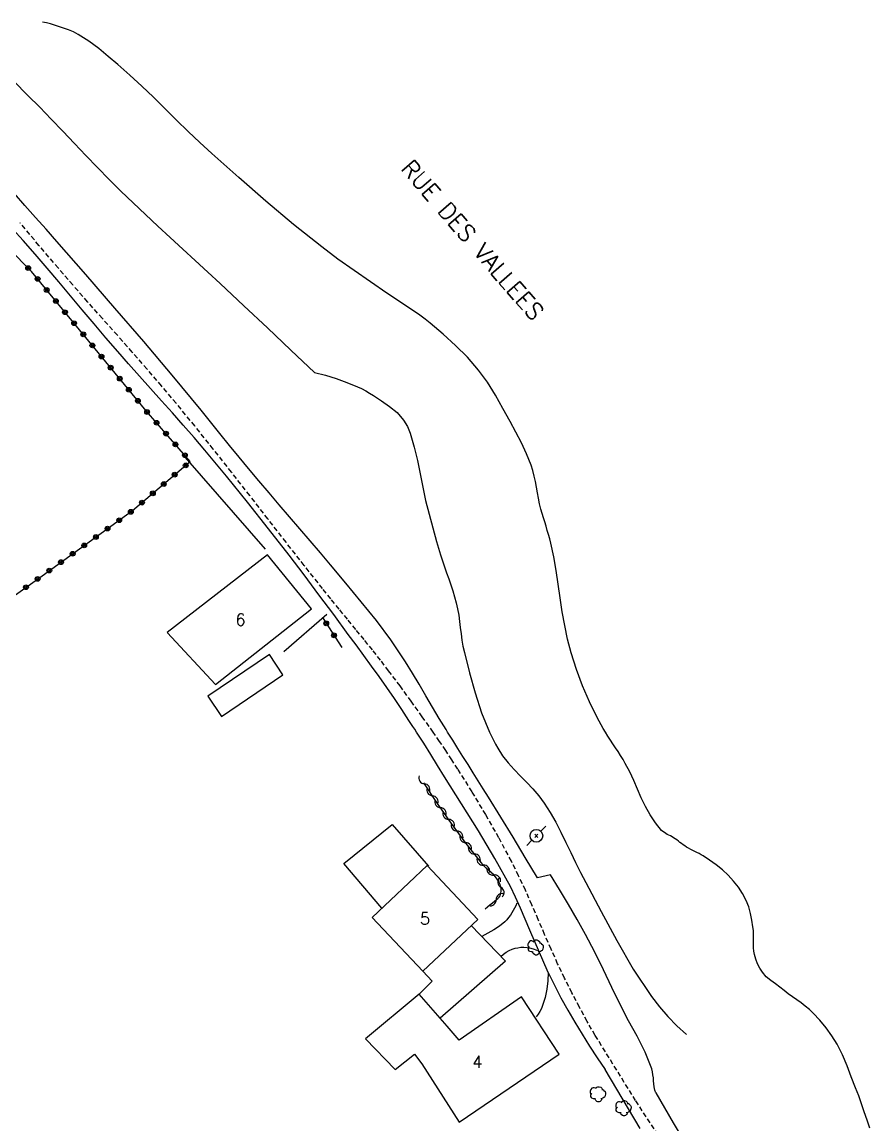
# Model space of a CAD drawing. Header units: millimetres. Extents: x 182998 to 184000, y 151998 to 153001.
# Drawn here: x 183550.4 to 183638.9, y 152130 to 152245.2 of the extents above; entities that cross this region are included whole.
import ezdxf
from ezdxf.enums import TextEntityAlignment as Align

# ---------------------------------------------------------------- set-up
doc = ezdxf.new("R2010")
doc.units = ezdxf.units.MM
doc.linetypes.add('DASHED', pattern=[0.75, 0.5, -0.25])
doc.layers.get('0').update_dxf_attribs({"linetype": 'CONTINUOUS'})
for name, color, linetype in [('W0001', 6, 'DASHED'), ('W0008', 7, 'CONTINUOUS'), ('W0017', 7, 'CONTINUOUS'), ('W0101', 7, 'CONTINUOUS'), ('W0104', 1, 'CONTINUOUS'), ('W0211', 2, 'CONTINUOUS'), ('W0300', 7, 'CONTINUOUS'), ('W0310', 3, 'CONTINUOUS'), ('W0323', 7, 'CONTINUOUS'), ('W0473', 7, 'CONTINUOUS'), ('W0510', 5, 'CONTINUOUS'), ('W0989', 7, 'CONTINUOUS'), ('W0991', 7, 'CONTINUOUS')]:
    doc.layers.add(name, color=color, linetype=linetype)
doc.styles.get("Standard").update_dxf_attribs({"font": 'romans.shx', "width": 0.85})

# ---------------------------------------------------------------- blocks, each defined once
blk = doc.blocks.new('T300')
for p, q in [((-0.8, 0.51), (-0.86, 0.34)), ((-0.86, 0.34), (-0.86, 0.17)), ((-0.86, 0.17), (-0.74, 0.06)), ((-0.69, 0.63), (-0.8, 0.51)), ((-0.8, -0.06), (-0.74, 0.06)), ((-0.74, 0.06), (-0.69, 0.11)), ((-0.57, 0.69), (-0.69, 0.63)), ((-0.46, 0.69), (-0.57, 0.69)), ((-0.29, 0.63), (-0.46, 0.69)), ((-0.29, 0.63), (-0.17, 0.74)), ((-0.23, 0.57), (-0.29, 0.63)), ((-0.17, 0.74), (-0.06, 0.8)), ((-0.06, 0.8), (0.06, 0.8)), ((0.06, 0.8), (0.23, 0.74)), ((0.23, 0.74), (0.34, 0.63)), ((0.34, 0.63), (0.4, 0.51)), ((0.46, 0.46), (0.34, 0.46)), ((0.4, 0.51), (0.4, 0.46)), ((0.57, 0.4), (0.46, 0.46)), ((0.57, 0.4), (0.69, 0.29)), ((0.69, 0.29), (0.74, 0.17)), ((0.74, 0.06), (0.69, -0.17)), ((0.74, 0.17), (0.74, 0.06)), ((-0.8, -0.17), (-0.8, -0.06)), ((-0.8, -0.23), (-0.8, -0.17)), ((-0.74, -0.34), (-0.8, -0.23)), ((-0.69, -0.4), (-0.74, -0.34)), ((-0.51, -0.46), (-0.69, -0.4)), ((-0.4, -0.46), (-0.51, -0.46)), ((-0.4, -0.46), (-0.34, -0.46)), ((-0.34, -0.46), (-0.34, -0.4)), ((-0.34, -0.51), (-0.34, -0.46)), ((-0.29, -0.63), (-0.34, -0.51)), ((-0.17, -0.74), (-0.29, -0.63)), ((-0.06, -0.8), (-0.17, -0.74)), ((0.06, -0.8), (-0.06, -0.8)), ((0.17, -0.74), (0.06, -0.8)), ((0.23, -0.69), (0.17, -0.74)), ((0.29, -0.46), (0.23, -0.46)), ((0.29, -0.63), (0.23, -0.69)), ((0.46, -0.4), (0.29, -0.46)), ((0.34, -0.51), (0.29, -0.63)), ((0.34, -0.51), (0.34, -0.46)), ((0.57, -0.34), (0.46, -0.4)), ((0.63, -0.29), (0.57, -0.34)), ((0.69, -0.17), (0.63, -0.29))]:
    blk.add_line(p, q)
blk = doc.blocks.new('T473')
for p, q in [((-0.166667, 0.166667), (0.166667, -0.166667)), ((-0.166667, -0.166667), (0.166667, 0.166667)), ((0.500001, 0.500001), (1.000002, 1.000002)), ((-1.000002, -1.000002), (-0.500001, -0.500001))]:
    blk.add_line(p, q)
blk.add_ellipse((0, 0), major_axis=(0.471405, 0.471405), ratio=1, start_param=5.4977871438, end_param=11.780972451)
blk = doc.blocks.new('t310o')
at = {"color": 0, "linetype": 'Continuous'}
for centre, start, end in [((-0.5, 0.38), 216.8699, 323.1304), ((0.5, -0.37), 36.8699, 143.1303)]:
    blk.add_arc(centre, 0.625, start, end, dxfattribs=at)
blk = doc.blocks.new('t323o')
at = {"color": 0, "linetype": 'Continuous'}
for radius in [0.25, 0.15]:
    blk.add_circle((0, 0), radius, dxfattribs=at)

msp = doc.modelspace()

# ---------------------------------------------------------------- linework, layer by layer
at = {"layer": 'W0001'}
for points in [[(183593.33, 152171), (183592.18, 152172.62), (183591.02, 152174.23), (183589.85, 152175.83), (183588.66, 152177.41), (183587.82, 152178.51), (183586.97, 152179.59), (183586.11, 152180.67), (183585.24, 152181.73), (183584.36, 152182.8), (183583.49, 152183.86), (183582.62, 152184.93), (183581.75, 152186), (183579.84, 152188.42), (183577.94, 152190.85), (183576.05, 152193.29), (183574.15, 152195.73), (183572.25, 152198.16), (183570.34, 152200.58), (183568.41, 152202.99), (183566.45, 152205.37), (183564.94, 152207.17), (183563.41, 152208.94), (183561.87, 152210.7), (183560.32, 152212.46), (183558.76, 152214.21), (183557.2, 152215.96), (183555.66, 152217.72), (183554.13, 152219.49), (183552.13, 152221.85), (183550.15, 152224.22)], [(183618.87, 152125.81), (183614.47, 152132.51), (183610.25, 152139.32), (183609.4, 152140.79), (183608.59, 152142.28), (183607.81, 152143.78), (183607.05, 152145.3), (183606.32, 152146.81), (183605.63, 152148.34), (183604.96, 152149.88), (183604.3, 152151.42), (183603.63, 152152.96), (183602.95, 152154.49), (183602.24, 152156.01), (183601.49, 152157.51), (183600.18, 152159.97), (183598.81, 152162.39), (183597.38, 152164.78), (183595.9, 152167.14), (183595.27, 152168.11), (183594.63, 152169.08), (183593.98, 152170.04), (183593.33, 152171)]]:
    msp.add_lwpolyline(points, dxfattribs=at)
at = {"layer": 'W0008'}
for points in [[(183594.83, 152171), (183594.79, 152171.07), (183594.75, 152171.13), (183594.71, 152171.2), (183594.67, 152171.27), (183593.95, 152172.44), (183593.25, 152173.62), (183592.55, 152174.81), (183591.85, 152176), (183591.14, 152177.18), (183590.41, 152178.35), (183589.66, 152179.51), (183588.89, 152180.64), (183587.39, 152182.66), (183585.81, 152184.62), (183584.2, 152186.55), (183582.6, 152188.48), (183581.54, 152189.74), (183580.47, 152191), (183579.4, 152192.25), (183578.32, 152193.5), (183577.24, 152194.75), (183576.17, 152196.01), (183575.1, 152197.26), (183574.03, 152198.53), (183573.03, 152199.74), (183572.03, 152200.96), (183571.04, 152202.19), (183570.05, 152203.41), (183569.06, 152204.64), (183568.07, 152205.86), (183567.07, 152207.08), (183566.06, 152208.29), (183563.07, 152211.82), (183560.06, 152215.31), (183557.03, 152218.8), (183553.99, 152222.27), (183552.89, 152223.53), (183551.78, 152224.78), (183550.67, 152226.03), (183549.56, 152227.28)], [(183591.59, 152171), (183591.39, 152171.31), (183591.19, 152171.61), (183590.99, 152171.92), (183590.79, 152172.22), (183590.03, 152173.38), (183589.26, 152174.52), (183588.47, 152175.66), (183587.68, 152176.8), (183586.88, 152177.91), (183586.08, 152179.01), (183585.26, 152180.11), (183584.45, 152181.2), (183582.92, 152183.28), (183581.38, 152185.36), (183579.84, 152187.43), (183578.27, 152189.49), (183576.11, 152192.26), (183573.92, 152195.02), (183571.71, 152197.75), (183569.46, 152200.46), (183568.34, 152201.77), (183567.21, 152203.06), (183566.07, 152204.35), (183564.93, 152205.63), (183563.78, 152206.91), (183562.63, 152208.19), (183561.49, 152209.47), (183560.36, 152210.76), (183559.12, 152212.21), (183557.89, 152213.66), (183556.66, 152215.12), (183555.44, 152216.57), (183554.21, 152218.03), (183552.98, 152219.48), (183551.74, 152220.93), (183550.48, 152222.36), (183549.41, 152223.55)], [(183603.43, 152150.33), (183602.93, 152151.47), (183602.44, 152152.62), (183601.93, 152153.75), (183601.38, 152154.87), (183599.76, 152157.81), (183598.04, 152160.68), (183596.27, 152163.52), (183594.5, 152166.35), (183593.78, 152167.52), (183593.06, 152168.68), (183592.33, 152169.84), (183591.59, 152171)], [(183604.21, 152155.8), (183602.94, 152157.91), (183601.66, 152160.02), (183600.37, 152162.12), (183599.08, 152164.22), (183598.55, 152165.07), (183598.02, 152165.92), (183597.49, 152166.77), (183596.96, 152167.61), (183596.43, 152168.46), (183595.89, 152169.3), (183595.36, 152170.15), (183594.83, 152171)], [(183605.56, 152156.11), (183604.21, 152155.8)], [(183616.57, 152133.31), (183616.47, 152133.62), (183616.41, 152133.94), (183616.37, 152134.26), (183616.34, 152134.58), (183616.32, 152134.89), (183616.28, 152135.21), (183616.23, 152135.53), (183616.15, 152135.84), (183615.47, 152137.57), (183614.64, 152139.24), (183613.74, 152140.86), (183612.89, 152142.49), (183611.99, 152144.34), (183611.1, 152146.19), (183610.19, 152148.03), (183609.24, 152149.85), (183608.36, 152151.44), (183607.46, 152153.01), (183606.52, 152154.57), (183605.56, 152156.11)], [(183605.34, 152145.89), (183603.43, 152150.33)], [(183605.34, 152145.89), (183605.99, 152144.57), (183606.67, 152143.26), (183607.38, 152141.97), (183608.12, 152140.7), (183608.87, 152139.44), (183609.65, 152138.21), (183610.46, 152136.99), (183611.29, 152135.78)], [(183614.94, 152129.61), (183611.29, 152135.78)], [(183616.57, 152133.31), (183618.39, 152130.21), (183620.24, 152127.13), (183622.12, 152124.06), (183624.04, 152121.02), (183625.65, 152118.52), (183627.28, 152116.03), (183628.95, 152113.56), (183630.63, 152111.11)]]:
    msp.add_lwpolyline(points, dxfattribs=at)
at = {"layer": 'W0017'}
for points in [[(183582.2, 152183.31), (183577.71, 152179.41)], [(183602.05, 152153.13), (183601.95, 152152.87), (183601.83, 152152.61), (183601.69, 152152.36), (183601.55, 152152.12), (183601.38, 152151.87), (183601.2, 152151.64), (183601, 152151.41), (183600.79, 152151.2), (183600.24, 152150.74), (183599.64, 152150.34), (183599.02, 152149.99), (183598.4, 152149.65)], [(183600.4, 152147.56), (183600.66, 152147.8), (183600.94, 152148.01), (183601.25, 152148.19), (183601.58, 152148.33), (183601.87, 152148.43), (183602.17, 152148.49), (183602.48, 152148.53), (183602.78, 152148.53), (183603.15, 152148.5), (183603.52, 152148.43), (183603.87, 152148.33), (183604.21, 152148.19)], [(183605.34, 152145.89), (183605.3, 152145.01), (183605.19, 152144.14), (183605.01, 152143.28), (183604.75, 152142.44), (183604.62, 152142.12), (183604.47, 152141.82), (183604.29, 152141.53), (183604.08, 152141.26)]]:
    msp.add_lwpolyline(points, dxfattribs=at)
at = {"layer": 'W0101'}
for points in [[(183576, 152189.51), (183565.53, 152181.43), (183570.58, 152175.98), (183580.6, 152183.9)], [(183597.98, 152151.45), (183592.68, 152157.06), (183586.94, 152151.64), (183592.24, 152146.02)]]:
    msp.add_lwpolyline(points, close=True, dxfattribs=at)
for points in [[(183602.56, 152143.34), (183596.02, 152138.84), (183594.78, 152140.3), (183591.86, 152143.64), (183586.25, 152138.98), (183589.34, 152135.78), (183591.36, 152137.35), (183592.14, 152136.37), (183596.02, 152130.25), (183606.49, 152137.36)], [(183606.49, 152137.36), (183602.56, 152143.34)]]:
    msp.add_lwpolyline(points, dxfattribs=at)
at = {"layer": 'W0104'}
msp.add_lwpolyline([(183576.2, 152179.1), (183569.77, 152174.75), (183571.2, 152172.64), (183577.62, 152176.99), (183576.2, 152179.1)], close=True, dxfattribs=at)
for points in [[(183587.94, 152152.63), (183583.97, 152157.29), (183589.03, 152161.36), (183592.84, 152157.01)], [(183597.29, 152150.79), (183600.87, 152147.07), (183594.06, 152141.12)], [(183591.86, 152143.64), (183593.21, 152144.99), (183592.24, 152146.02)]]:
    msp.add_lwpolyline(points, dxfattribs=at)
at = {"layer": 'W0211'}
for points in [[(183547.99, 152240.5), (183550.98, 152237.52), (183552.21, 152236.28), (183553.42, 152235.03), (183554.62, 152233.77), (183555.83, 152232.51), (183557.03, 152231.25), (183558.24, 152229.99), (183559.46, 152228.75), (183560.7, 152227.52), (183561.97, 152226.29), (183563.25, 152225.07), (183564.55, 152223.87), (183565.85, 152222.67), (183567.16, 152221.47), (183568.46, 152220.27), (183569.76, 152219.07), (183571.06, 152217.87), (183573.53, 152215.55), (183575.99, 152213.23), (183578.45, 152210.9), (183580.91, 152208.58)], [(183580.91, 152208.58), (183582.06, 152208.28), (183583.19, 152207.93), (183584.31, 152207.54), (183585.4, 152207.09), (183585.84, 152206.89), (183586.27, 152206.66), (183586.68, 152206.42), (183587.09, 152206.16), (183587.92, 152205.61), (183588.76, 152205.03), (183589.55, 152204.38), (183590.23, 152203.61), (183590.62, 152202.94), (183590.9, 152202.23), (183591.12, 152201.49), (183591.33, 152200.77), (183591.52, 152200.09), (183591.68, 152199.39), (183591.83, 152198.7), (183591.97, 152198), (183592.1, 152197.3), (183592.23, 152196.6), (183592.37, 152195.91), (183592.53, 152195.21), (183592.89, 152193.78), (183593.27, 152192.35), (183593.66, 152190.93), (183594.08, 152189.51), (183594.28, 152188.89), (183594.49, 152188.27), (183594.71, 152187.65), (183594.94, 152187.03), (183595.16, 152186.41), (183595.37, 152185.78), (183595.56, 152185.15), (183595.73, 152184.52), (183595.87, 152183.87), (183595.98, 152183.23), (183596.07, 152182.57), (183596.15, 152181.92), (183596.23, 152181.27), (183596.32, 152180.62), (183596.43, 152179.97), (183596.58, 152179.32), (183597.12, 152177.21), (183597.7, 152175.11), (183598.38, 152173.03), (183599.2, 152171)], [(183599.2, 152171), (183599.4, 152170.58), (183599.61, 152170.16), (183599.83, 152169.74), (183600.06, 152169.33), (183600.57, 152168.53), (183601.15, 152167.79), (183601.78, 152167.09), (183602.44, 152166.41), (183603.1, 152165.75), (183603.74, 152165.07), (183604.36, 152164.36), (183604.92, 152163.6), (183605.55, 152162.61), (183606.13, 152161.59), (183606.67, 152160.55), (183607.19, 152159.49), (183607.69, 152158.44), (183608.2, 152157.38), (183608.72, 152156.33), (183609.27, 152155.29), (183610.88, 152152.28), (183612.49, 152149.24), (183614.2, 152146.25), (183616.12, 152143.39), (183616.95, 152142.32), (183617.85, 152141.3), (183618.79, 152140.32), (183619.8, 152139.41)]]:
    msp.add_lwpolyline(points, dxfattribs=at)
at = {"layer": 'W0300'}
msp.add_lwpolyline([(183567.41, 152199.7), (183575.77, 152190.13)], dxfattribs=at)
at = {"layer": 'W0310'}
msp.add_lwpolyline([(183598.74, 152152.54), (183599, 152152.75), (183599.25, 152152.96), (183599.5, 152153.17), (183599.75, 152153.39), (183599.9, 152153.5), (183600.06, 152153.61), (183600.2, 152153.75), (183600.31, 152153.92), (183600.36, 152154.06), (183600.4, 152154.21), (183600.42, 152154.36), (183600.43, 152154.51), (183600.42, 152154.66), (183600.39, 152154.81), (183600.36, 152154.96), (183600.31, 152155.1), (183600.15, 152155.45), (183599.93, 152155.76), (183599.68, 152156.05), (183599.41, 152156.32), (183599.13, 152156.56), (183598.86, 152156.81), (183598.59, 152157.07), (183598.35, 152157.34), (183596.77, 152159.38), (183595.24, 152161.45), (183593.77, 152163.56), (183592.34, 152165.71)], dxfattribs=at)
at = {"layer": 'W0323'}
for points in [[(183544.65, 152181.81), (183552.47, 152187.35), (183561.91, 152194.15), (183567.94, 152199.28), (183563.34, 152204.56), (183551.35, 152219.13), (183548.99, 152221.52), (183546.72, 152222.67), (183540.54, 152217.87), (183538.77, 152220.31)], [(183581.75, 152182.97), (183583.78, 152179.86)]]:
    msp.add_lwpolyline(points, dxfattribs=at)
at = {"layer": 'W0510'}
for points in [[(183611.31, 152171), (183611.08, 152171.38), (183610.86, 152171.76), (183610.65, 152172.14), (183610.45, 152172.53), (183609.65, 152174.18), (183608.93, 152175.85), (183608.28, 152177.56), (183607.72, 152179.3), (183607.35, 152180.71), (183607.06, 152182.14), (183606.81, 152183.58), (183606.6, 152185.02), (183606.39, 152186.46), (183606.18, 152187.89), (183605.92, 152189.33), (183605.62, 152190.75), (183605.5, 152191.2), (183605.38, 152191.64), (183605.24, 152192.08), (183605.11, 152192.52), (183604.97, 152192.96), (183604.83, 152193.4), (183604.7, 152193.84), (183604.58, 152194.29), (183604.44, 152194.86), (183604.32, 152195.44), (183604.21, 152196.02), (183604.11, 152196.6), (183603.99, 152197.18), (183603.87, 152197.75), (183603.72, 152198.33), (183603.54, 152198.89), (183603.08, 152200.07), (183602.53, 152201.21), (183601.95, 152202.33), (183601.35, 152203.44), (183600.6, 152204.82), (183599.83, 152206.2), (183599, 152207.55), (183598.06, 152208.83), (183596.91, 152210.16), (183595.66, 152211.41), (183594.35, 152212.58), (183593.01, 152213.71), (183592.47, 152214.14), (183591.92, 152214.55), (183591.35, 152214.95), (183590.78, 152215.33), (183590.2, 152215.71), (183589.63, 152216.09), (183589.06, 152216.47), (183588.49, 152216.86), (183586.77, 152218.05), (183585.05, 152219.23), (183583.34, 152220.43), (183581.67, 152221.69), (183578.72, 152224.04), (183575.84, 152226.47), (183573, 152228.95), (183570.19, 152231.45), (183568.94, 152232.6), (183567.72, 152233.76), (183566.51, 152234.95), (183565.31, 152236.13), (183564.1, 152237.32), (183562.88, 152238.49), (183561.63, 152239.63), (183560.36, 152240.75), (183559.37, 152241.58), (183558.37, 152242.41), (183557.33, 152243.19), (183556.23, 152243.89), (183555.73, 152244.15), (183555.21, 152244.36), (183554.68, 152244.55), (183554.16, 152244.73), (183553.75, 152244.86), (183553.33, 152244.98), (183552.92, 152245.09), (183552.5, 152245.18)], [(183638.95, 152129.64), (183638.65, 152130.48), (183638.36, 152131.33), (183638.08, 152132.17), (183637.78, 152133.02), (183637.45, 152133.85), (183637, 152134.99), (183636.57, 152136.15), (183636.09, 152137.3), (183635.52, 152138.4), (183634.97, 152139.27), (183634.37, 152140.1), (183633.72, 152140.9), (183633.02, 152141.65), (183632.62, 152142.03), (183632.19, 152142.39), (183631.76, 152142.72), (183631.31, 152143.05), (183630.86, 152143.36), (183630.41, 152143.68), (183629.97, 152144.01), (183629.54, 152144.35), (183629.07, 152144.71), (183628.58, 152145.07), (183628.12, 152145.46), (183627.71, 152145.92), (183627.43, 152146.35), (183627.21, 152146.81), (183627.03, 152147.28), (183626.9, 152147.77), (183626.83, 152148.13), (183626.79, 152148.49), (183626.78, 152148.86), (183626.78, 152149.22), (183626.79, 152149.58), (183626.79, 152149.94), (183626.77, 152150.3), (183626.73, 152150.66), (183626.61, 152151.36), (183626.48, 152152.06), (183626.29, 152152.75), (183626.03, 152153.41), (183625.65, 152154.14), (183625.2, 152154.81), (183624.69, 152155.45), (183624.15, 152156.05), (183623.54, 152156.62), (183622.88, 152157.14), (183622.2, 152157.62), (183621.51, 152158.07), (183621.3, 152158.2), (183621.09, 152158.32), (183620.87, 152158.43), (183620.65, 152158.54), (183620.43, 152158.65), (183620.22, 152158.76), (183620, 152158.88), (183619.79, 152159), (183619.62, 152159.12), (183619.44, 152159.24), (183619.27, 152159.36), (183619.1, 152159.49), (183618.93, 152159.61), (183618.77, 152159.74), (183618.59, 152159.86), (183618.42, 152159.98), (183618.27, 152160.08), (183618.11, 152160.16), (183617.95, 152160.24), (183617.78, 152160.32), (183617.62, 152160.41), (183617.47, 152160.51), (183617.32, 152160.62), (183617.18, 152160.74), (183616.53, 152161.52), (183615.97, 152162.36), (183615.49, 152163.24), (183615.06, 152164.15), (183614.67, 152165.06), (183614.28, 152165.96), (183613.86, 152166.86), (183613.39, 152167.73), (183613.15, 152168.15), (183612.89, 152168.56), (183612.63, 152168.97), (183612.37, 152169.37), (183612.1, 152169.78), (183611.83, 152170.18), (183611.57, 152170.59), (183611.31, 152171)]]:
    msp.add_lwpolyline(points, dxfattribs=at)

# ---------------------------------------------------------------- block references
at = {"layer": 'W0300'}
for p in [(183604.07, 152148.5), (183610.59, 152133.17), (183613.25, 152131.71)]:
    msp.add_blockref('T300', p, dxfattribs=at)
at = {"layer": 'W0310'}
for p, rotation in [((183592.4, 152165.61), 123.6222438784692), ((183593.24, 152164.36), 123.6222438784692), ((183594.08, 152163.12), 124.9979925999791), ((183594.94, 152161.89), 124.9979925999791), ((183595.82, 152160.67), 126.3737429630554), ((183596.71, 152159.47), 126.3737429630554), ((183597.62, 152158.28), 127.7494949673622), ((183598.56, 152157.11), 131.2517597301756), ((183599.65, 152156.08), 135.8128121223412), ((183600.4, 152154.8), 98.65455821180517), ((183599.9, 152153.5), 38.16925698521116)]:
    msp.add_blockref('t310o', p, dxfattribs=dict(at, rotation=rotation))
at = {"layer": 'W0323'}
for p, rotation in [((183551, 152219.48), 134.6639355742568), ((183551.99, 152218.35), 129.448313725989), ((183552.94, 152217.19), 129.448313725989), ((183553.9, 152216.03), 129.448313725989), ((183554.85, 152214.87), 129.448313725989), ((183555.8, 152213.72), 129.448313725989), ((183556.76, 152212.56), 129.448313725989), ((183557.71, 152211.4), 129.448313725989), ((183558.66, 152210.24), 129.448313725989), ((183559.62, 152209.08), 129.448313725989), ((183560.57, 152207.93), 129.448313725989), ((183561.52, 152206.77), 129.448313725989), ((183562.47, 152205.61), 129.448313725989), ((183563.43, 152204.45), 131.1024614916593), ((183564.42, 152203.32), 131.1024614916593), ((183565.4, 152202.19), 131.1024614916593), ((183566.39, 152201.06), 131.1024614916593), ((183567.38, 152199.93), 131.1024614916593), ((183566.31, 152197.9), 40.40614149563768), ((183567.46, 152198.87), 40.40614149563768), ((183565.17, 152196.92), 40.40614149563768), ((183564.03, 152195.95), 40.40614149563768), ((183562.89, 152194.98), 40.40614149563768), ((183561.73, 152194.02), 35.76582525784777), ((183559.3, 152192.27), 35.76582525784777), ((183560.52, 152193.14), 35.76582525784777), ((183558.08, 152191.39), 35.76582525784777), ((183556.86, 152190.51), 35.76582525784777), ((183554.43, 152188.76), 35.76582525784777), ((183555.65, 152189.64), 35.76582525784777), ((183553.21, 152187.88), 35.76582525784777), ((183551.99, 152187.01), 35.31778482466416), ((183550.77, 152186.14), 35.31778482466416), ((183582.14, 152182.37), 302.972363509591), ((183582.96, 152181.12), 302.972363509591)]:
    msp.add_blockref('t323o', p, dxfattribs=dict(at, rotation=rotation))
at = {"layer": 'W0473'}
msp.add_blockref('T473', (183604.1, 152160.18), dxfattribs=at)

# ---------------------------------------------------------------- texts
at = {"layer": 'W0989'}
msp.add_text('RUE DES VALLEES  ', height=1.75, rotation=310.9626, dxfattribs=at).set_placement((183598.23, 152221.51), align=Align.MIDDLE_CENTER)
at = {"layer": 'W0991'}
for s, p in [('6', (183573.19, 152182.75)), ('5', (183592.46, 152151.54)), ('4', (183597.93, 152136.57))]:
    msp.add_text(s, height=1.25, dxfattribs=at).set_placement(p, align=Align.MIDDLE_CENTER)

doc.saveas('drawing.dxf')
